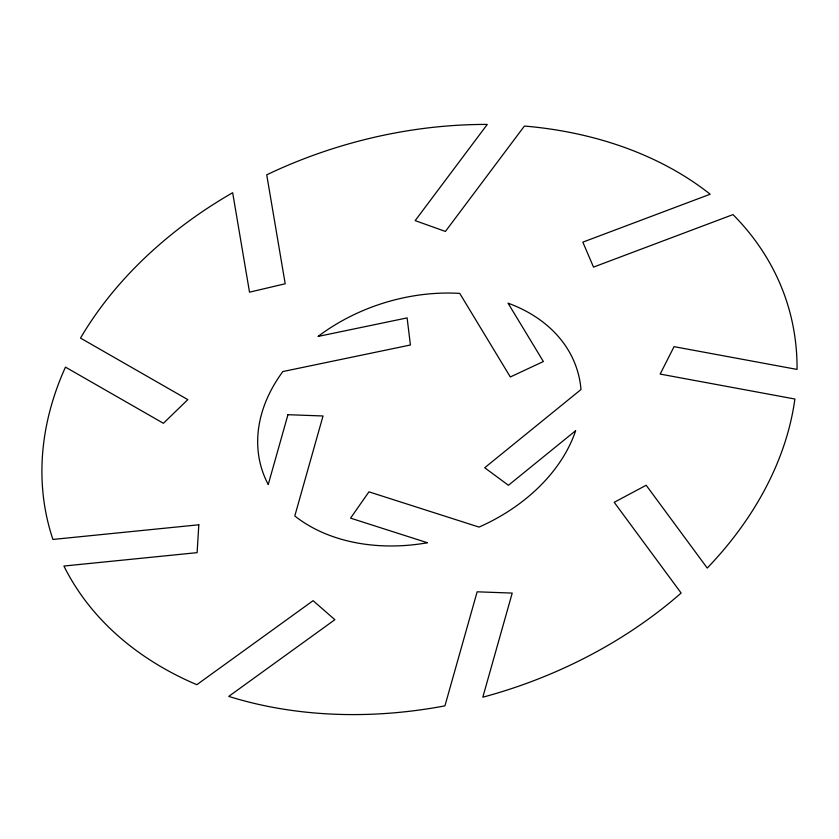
<?xml version="1.0" encoding="UTF-8"?>
<svg xmlns="http://www.w3.org/2000/svg" width="839" height="839" viewBox="0 0 839 839"><rect width="100%" height="100%" fill="white"/><g stroke="black" fill="none" stroke-linecap="round" stroke-linejoin="round"><path stroke-width="1.26" d="M198.822 524.784L197.113 552.649L63.911 566.042A385.709 284.369 -17.6 0 0 196.84 684.687L313.094 600.682L334.866 619.706L228.743 696.391A385.709 284.369 -17.6 0 0 444.932 705.851L477.139 591.81L512.22 593.089L482.813 697.199A385.709 284.369 -17.6 0 0 681.132 593.037L614.211 502.309L646.177 485.257L707.256 568.066A385.709 284.369 -17.6 0 0 794.89 399.018L660.167 374.079L674.063 346.654L797.05 369.422A385.709 284.369 -17.6 0 0 733.003 214.595L593.509 267.096L582.832 242.146L710.172 194.218A385.709 284.369 -17.6 0 0 524.417 126.049L445.415 231.438L415.169 220.626L487.281 124.424A385.709 284.369 -17.6 0 0 266.729 174.816L285.197 283.771L249.519 292.171L232.665 192.708A385.709 284.369 -17.6 0 0 80.513 338.086L187.81 399.626L163.406 423.296L65.463 367.115A385.709 284.369 -17.6 0 0 52.92 539.446L198.822 524.784M287.955 414.697L268.239 484.523A165.304 121.875 -17.6 0 1 282.869 371.541L410.418 344.997L407.114 317.897L318.044 336.439A165.304 121.875 -17.6 0 1 459.741 293.398L510.332 376.984L543.368 361.525L508.035 303.152A165.304 121.875 -17.6 0 1 580.987 389.537L484.701 467.743L508.424 485.288L575.659 430.669A165.304 121.875 -17.6 0 1 479.038 527.091L368.94 491.843L350.566 518.145L427.45 542.76A165.304 121.875 -17.6 0 1 294.793 515.975L323.025 415.976L287.955 414.697"/></g></svg>
